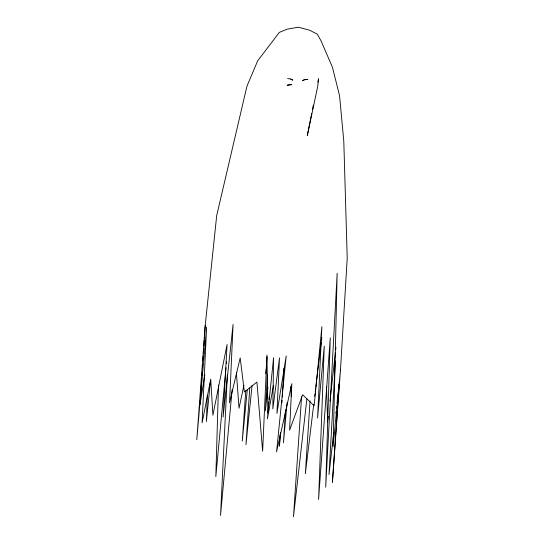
<?xml version="1.0" encoding="UTF-8"?>
<svg xmlns="http://www.w3.org/2000/svg" width="544" height="544" viewBox="0 0 544 544"><rect width="100%" height="100%" fill="white"/><g stroke="black" fill="none" stroke-linecap="round" stroke-linejoin="round"><path stroke-width="0.82" d="M218.498 385.023L215.832 476.578L226.025 367.656M207.318 395.209L206.394 421.484L210.555 380.168M227.365 374.612L220.538 515.447L232.138 389.599M267.376 374.503L265.397 410.815L267.92 387.226M335.369 360.971L329.011 474.62L333.717 432.568M280.106 434.289L279.419 446.148L280.663 432.609M281.921 402.934L282.064 400.391M282.261 397.004L283.927 368.193M340.462 370.097L347.222 258.189L343.788 141.1L339.565 95.73L332.438 67.232L321.116 41.004L317.281 34.156L309.706 30.246L298.459 27.2L287.082 29.192L279.33 32.388L257.686 60.833L247.098 85.796L246.058 89.998L216.689 215.601L205.19 325.686L196.778 439.736L206.618 327.291L202.11 422.824L210.739 379.229L212.888 415.235L227.072 344.508L223.074 417.064L233.077 324.442L229.541 402.723L240.196 357.864L244.399 392.034L256.924 382.085L262.636 451.268L266.941 355.008L267.9 412.978L273.584 357.639L272.823 408.972L279.5 357.911L276.937 413.392L286.198 355.905L276.563 451.914L291.829 383.704L289.592 430.188L302.607 394.747L314.14 405.77L321.885 326.686L317.574 417.982L324.265 346.202L318.58 499.494L330.262 337.824L325.7 487.227L337.158 273.224L333.132 446.522L340.462 370.097L332.418 482.358L339.184 383.792L337.586 398.086M285.505 409.816L283.444 442.843L287.116 402.492M310.053 400.901L305.347 473.661L313.684 404.709M201.334 384.56L200.015 404.75L204.823 374.578M201.443 382.881L201.722 378.672M201.94 375.312L202.11 372.79M202.436 367.737L202.66 364.378M202.932 360.169L203.211 355.966M203.374 353.444L203.708 348.398M203.871 345.875L204.258 339.986M204.367 338.3L205.19 325.686M249.764 387.96L245.97 444.632L252.069 385.472M301.587 396.794L293.468 516.8L306.877 398.902M245.779 390.667L242.277 440.994L247.323 389.497M265.751 373.769L266.152 368.689M266.281 367.003L267.084 356.85M268.804 401.928L267.424 418.846L273.435 385.512M269.008 399.391L269.219 396.855M226.42 363.433L226.583 361.74M327.93 419.648L328.304 416.289M329.977 401.159L335.383 352.41M335.668 349.887L335.947 347.364M335.886 413.229L336.076 411.543M336.45 408.184L336.641 406.497M337.015 403.131L337.396 399.772M314.697 396.297L315.003 393.774M315.207 392.095L315.615 388.729M315.819 387.049L321.205 342.475M321.409 340.796L321.81 337.43M311.705 113.383L307.306 135.64L317.75 86.17L318.546 78.764L317.9 82.062M312.521 109.262L313.337 105.142M243.916 385.274L239.034 408.238L236.382 372.728M290.686 78.989L292.665 80.084L290.686 78.989L287.592 78.567M290.754 386.512L291.298 396.596M326.495 386.634L327.651 422.171M304.613 79.635L302.593 80.546L304.898 79.642L307.884 79.512L304.613 79.635M290.516 84.646L287.11 85.252L291.808 84.565L290.516 84.646"/></g></svg>
